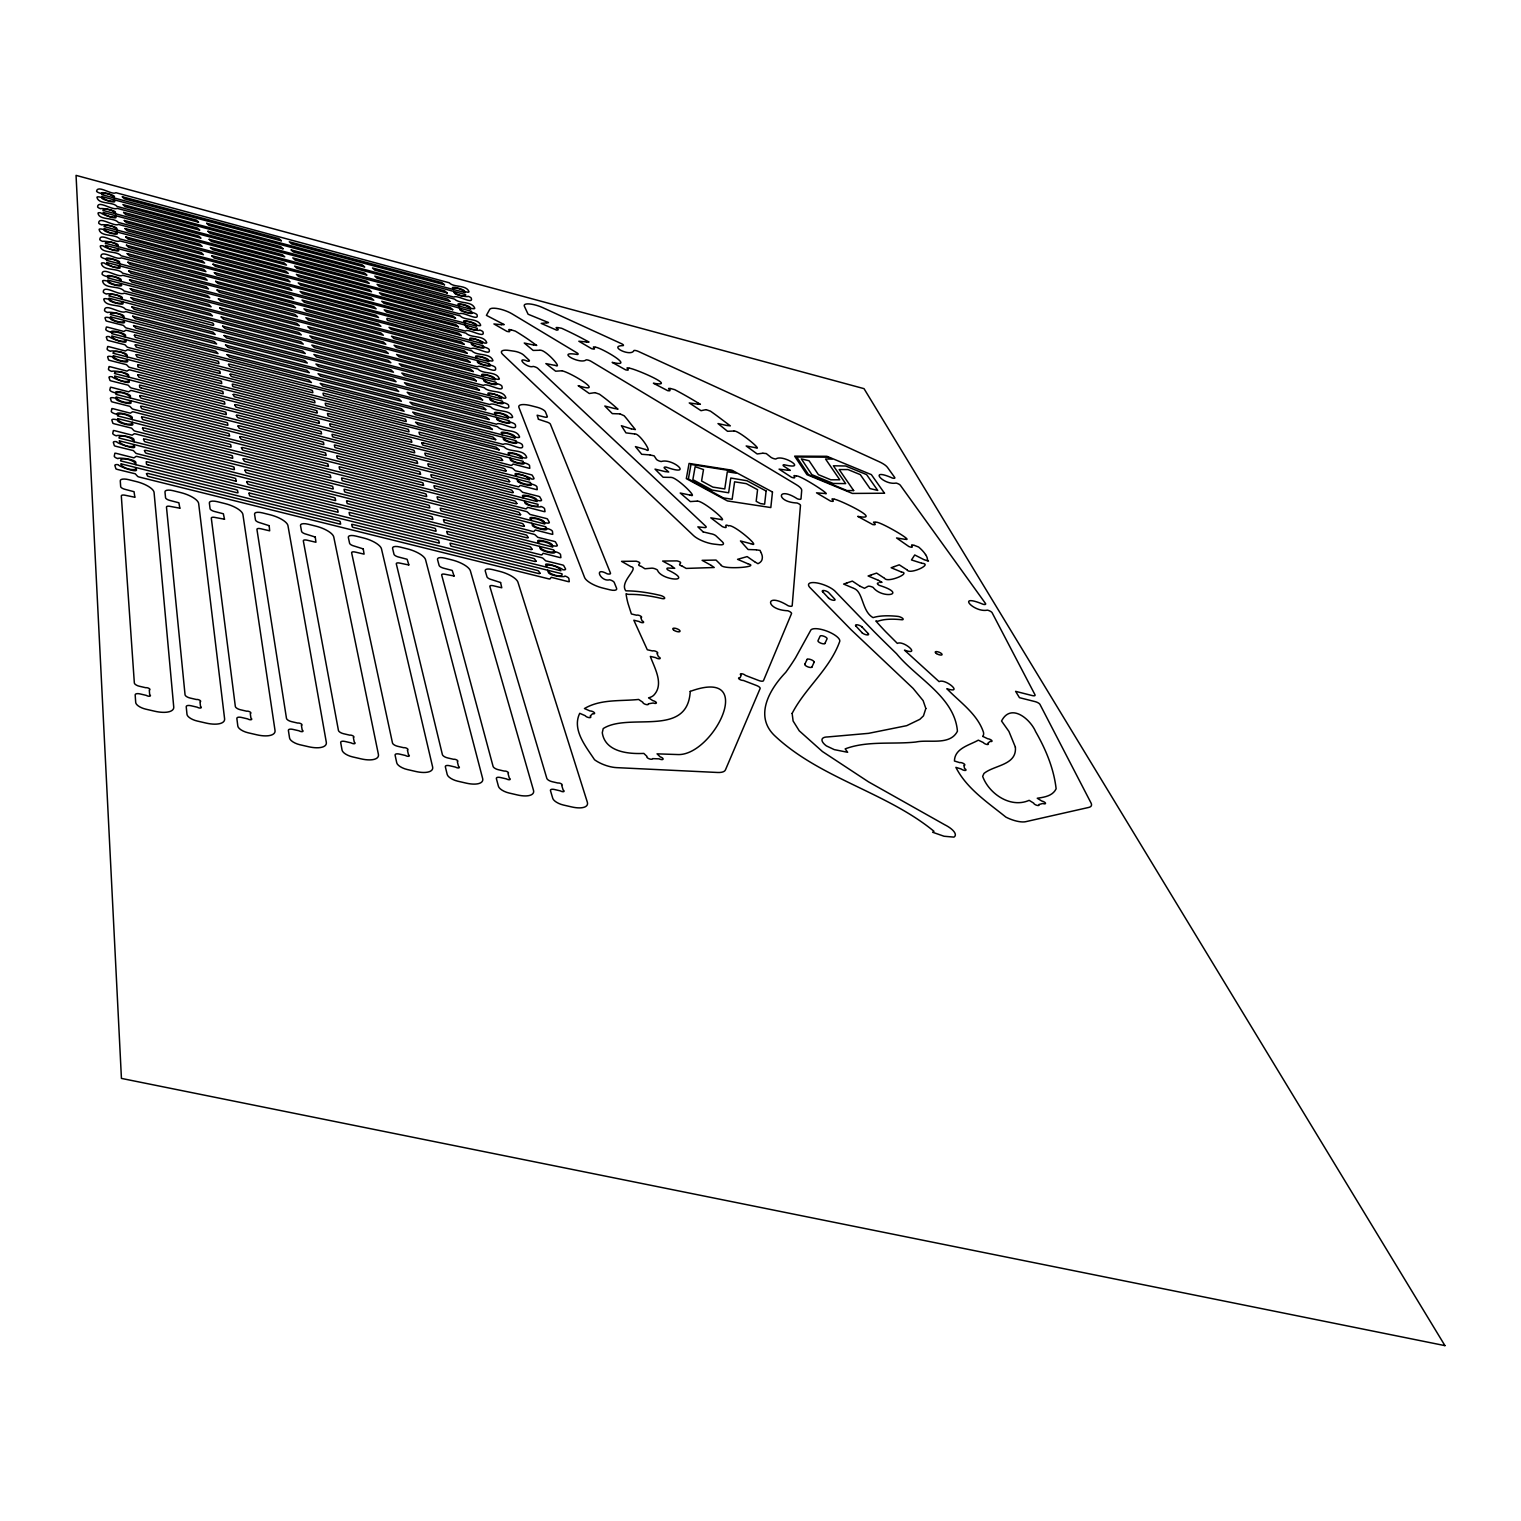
<?xml version="1.0" encoding="UTF-8"?>
<svg xmlns="http://www.w3.org/2000/svg" width="1521" height="1521" viewBox="0 0 1521 1521"><rect width="100%" height="100%" fill="white"/><g stroke="black" fill="none" stroke-linecap="round" stroke-linejoin="round"><path stroke-width="1.5" d="M728.787 525.715C733.997 524.27 762.553 548.929 750.994 543.7M562.162 370.82C572.162 373.272 606.556 394.509 578.151 385.669L589.273 393.502L594.844 392.665M726.943 425.5L717.988 423.56L727.532 431.299L733.787 431.013M689.812 495.028L680.21 493.032L690.325 501.588L697.093 501.112M734.092 431.051C738.065 429.949 765.12 452.288 755.119 447.478M697.417 501.15C702.892 500.561 730.194 523.281 720.441 519.364M533.301 344.944L524.251 343.024L533.149 350.419L539.708 350.267M754.872 447.573L746.165 445.957L757.173 453.961L762.743 453.22M595.129 392.684L599.464 394.205A198.262 60.498 18.5 0 1 616.081 407.533L618.02 409.149L614.674 408.484M540.012 350.286C545.012 349.012 563.873 369.736 555.108 365.325M763.029 453.239L766.261 453.562L770.919 457.289A3.65 1.084 20.2 0 0 775.843 459C782.916 453.79 808.906 470.711 784.171 464.742A3.65 1.084 20.2 0 0 784.037 466.339L790.274 470.388L787.574 470.198M554.823 365.363L545.849 363.576L555.64 371.2L561.838 370.782M721.315 565.47C724.357 569.786 761.089 567.01 748.009 563.854M671.674 565.983L662.643 561.059L677.016 560.888C685.553 563.017 675.324 564.196 681.978 565.983M641.425 566.534L644.923 568.759L651.92 568.151A4.107 1.369 19.8 0 1 657.433 570.033C661.008 580.813 695.953 583.227 667.852 569.957A4.107 1.369 19.9 0 1 668.213 568.036L674.735 568.322L671.883 566.306M664.867 471.529L655.019 469.114L663.118 477.252L670.666 477.385M811.872 667.13L814.134 662.167M824.895 643.516L827.082 638.744A3.726 1.255 20.8 0 0 824.23 636.386A3.726 1.255 20.8 0 0 820.104 636.139L818.013 640.645A3.745 1.255 20.8 0 0 821.055 643.25A3.745 1.255 20.8 0 0 824.99 643.288M804.78 664.354L807.1 659.373M671.027 477.442C676.199 476.681 699.793 499.572 690.116 494.99M614.332 408.484L604.826 406.031L612.317 413.617L619.75 413.883M750.652 543.643L740.442 540.944L748.104 549.518L756.165 549.803M620.093 413.94L624.161 415.765A238.702 73.046 18.3 0 1 629.732 422.61L635.379 429.587L631.538 428.884M756.526 549.861L760.101 550.412L760.614 551.952M711.067 565.299L702.113 560.336L716.03 560.07L721.125 565.109M630.55 566.458L621.557 561.363L636.253 561.192C644.771 563.569 634.276 564.348 641.159 566.344M682.245 566.173L686.18 568.417L714.243 567.504L711.353 565.508M645.284 449.436L635.436 446.604L641.71 454.285L649.828 454.912M650.189 454.988L654.144 455.863L656.445 459.361A3.783 1.16 19.6 0 0 661.198 461.528C672.909 457.764 694.298 477.214 666.293 467.156A3.783 1.16 19.7 0 0 664.468 468.221L668.727 472.023L665.19 471.567M631.158 428.827L621.386 425.709L625.968 432.877L634.504 433.941M634.865 434.036C639.257 432.648 654.182 455.368 645.665 449.456M894.367 566.592L891.154 567.732L901.021 571.839M894.424 566.553L899.253 564.823L906.877 569.748M847.083 582.885L843.623 584.064L853.718 588.323M847.14 582.866L852.349 581.098L859.992 586.174M871.362 574.862L868.111 575.965L878.073 580.166M871.476 574.824L876.609 573.094L884.214 578.094M878.435 582.866L877.807 583.075A3.917 1.236 21 0 0 879.328 585.376C908.702 594.54 882.313 599.407 873.149 587.429A3.936 1.255 20.9 0 0 868.13 586.269L864.46 588.285L860.335 586.365M521.988 457.289C523.11 454.95 505.143 450.273 508.47 453.866M249.007 493.127L249.577 495.732A3.308 1.141 17.4 0 0 251.269 496.321L437.82 542.826A3.251 1.122 18.5 0 0 439.379 543.054L438.656 540.411A3.251 1.122 18.5 0 0 437.002 539.841L250.813 493.355A3.308 1.141 17.4 0 0 249.178 493.127L249.178 493.127M236.116 481.073L235.736 478.583A3.289 1.141 17.3 0 0 234.082 478.012L137.517 453.809A3.327 1.141 16.7 0 1 135.844 453.22L133.392 450.596L116.071 446.337A3.327 1.141 16.6 0 1 114.379 445.748L113.315 442.383A4.373 1.502 16.6 0 1 116.794 441.736C116.261 443.2 137.746 450.786 134.418 446.166M421.887 442.649L422.515 444.893A3.042 0.97 18.4 0 0 424.074 445.444L511.113 467.784A3.023 0.97 18.9 0 1 512.653 468.335L515.315 470.75L530.677 474.628A3.023 0.97 19 0 1 532.198 475.16L533.985 478.297A3.974 1.274 19 0 1 531.323 478.963C531.228 477.48 511.379 470.692 515.562 474.913M476.339 324.981C477.955 323.346 460.806 318.669 464 321.73M548.187 571.877C548.13 575.775 565.869 577.733 564.937 576.022A4.24 1.464 19.3 0 1 568.892 578.55L569.253 581.706A3.232 1.103 19.3 0 1 567.732 581.497L551.267 577.315L549.994 578.969A3.232 1.122 19.2 0 1 548.301 578.76L139.438 477.1A3.384 1.179 16.7 0 1 137.746 476.491L135.255 473.791L117.649 469.495A3.384 1.179 16.6 0 1 115.938 468.886L114.855 465.445A4.43 1.54 16.6 0 1 118.372 464.742C117.63 465.939 139.191 474.058 136.301 469.209M552.18 545.412C553.587 542.522 534.232 537.959 538.092 541.856M540.164 547.997C538.814 550.811 558.093 555.45 554.309 551.553M109.189 299.447C107.154 301.595 125.597 306.253 122.821 303.021M544.252 522.406C545.469 519.669 526.874 515.201 530.354 518.889M532.369 524.84C530.677 527.331 550.032 532.255 546.305 528.357M536.552 500.067C538.263 497.557 519.307 492.937 522.844 496.568M524.802 502.348C524.365 505.733 541.761 508.071 540.83 506.417A4.05 1.331 19.1 0 1 544.594 508.775L545.031 511.645A3.08 1.008 19.1 0 1 543.434 511.436L527.654 507.349L526.266 508.832A3.099 1.027 19 0 1 524.802 508.622L435.424 485.94A3.137 1.046 18.5 0 0 433.922 485.712L434.607 488.089A3.137 1.046 18.5 0 0 436.185 488.659L525.715 511.36A3.118 1.027 19 0 1 527.293 511.912L530.069 514.459L545.849 518.395A3.099 1.027 19.1 0 1 547.427 518.946L549.309 522.273A4.088 1.35 19.1 0 1 546.571 522.996L544.309 522.559M517.444 480.522C515.809 482.879 534.708 487.804 531 483.982M117.022 228.911C117.535 226.344 102.021 223.891 101.793 224.899A3.726 1.065 16.8 0 1 98.675 222.96C98.941 215.716 113.885 227.009 118.543 224.443L202.179 246.402L199.859 244.273L118.372 222.446C113.885 217.161 98.979 220.431 98.028 213.206A3.688 1.065 16.8 0 1 100.975 212.902C100.728 213.929 118.258 220.317 115.843 216.895M135.806 463.106C137.727 459.437 117.326 457.099 117.954 458.658A4.411 1.521 16.6 0 1 114.246 456.167L114.893 453.201A3.346 1.16 16.6 0 1 116.566 453.448L133.981 457.878L136.091 456.376A3.346 1.16 16.7 0 1 137.746 456.623L234.481 480.826A3.289 1.141 17.3 0 0 236.116 481.073M510.315 459.304C508.775 461.7 527.445 466.301 523.68 462.764M514.725 436.812C516.037 434.303 498.318 430.044 501.588 433.39M133.943 440.253C135.692 436.736 116.147 434.398 116.376 435.843A4.335 1.483 16.6 0 1 112.725 433.409L113.372 430.538A3.308 1.122 16.6 0 1 115.007 430.785L132.156 435.177L134.247 433.751A3.289 1.122 16.7 0 1 135.882 433.998L231.154 457.992A3.251 1.103 17.3 0 0 232.751 458.22L232.39 455.825A3.251 1.103 17.3 0 0 230.736 455.235L135.654 431.261A3.27 1.103 16.7 0 1 134 430.671L131.586 428.123L114.531 423.884A3.289 1.103 16.6 0 1 112.877 423.313L111.832 420.062A4.297 1.445 16.6 0 1 115.254 419.435L117.725 419.929M503.375 438.694C501.892 440.957 519.897 445.596 516.551 442.117M923.76 559.538L914.729 554.975L911.478 559.956L921.422 563.112M114.417 196.931C116.033 195.277 99.397 190.752 101.679 193.547M132.156 418.104C134.475 415.442 114.284 410.689 117.326 414.339M496.626 418.655C495.428 421.032 513.185 425.405 509.63 422.039M117.725 420.081C115.482 422.648 135.426 427.591 132.612 423.827M507.862 416.887C509.478 414.663 491.435 410.195 494.876 413.503M921.802 563.264C933.856 563.968 909.539 574.919 907.219 569.995M490.066 399.167C488.526 401.221 506.189 405.898 502.9 402.533M116.204 398.445C113.695 400.764 133.658 405.898 130.863 402.171M130.407 396.601C132.517 394.167 113.162 389.281 115.805 392.893M494.667 378.634C495.751 376.448 479.058 372.246 482.024 375.307M128.715 375.763C129.722 372.398 111.622 370.154 111.927 371.466A4.145 1.35 16.6 0 1 108.428 369.185L109.056 366.58A3.156 1.027 16.6 0 1 110.634 366.846L127.023 371.105L129.038 369.831A3.156 1.027 16.8 0 1 130.597 370.078L221.705 393.483A3.099 1.008 17.3 0 0 223.226 393.711L222.903 391.524A3.099 1.008 17.3 0 0 221.325 390.973L130.388 367.588A3.137 1.008 16.8 0 1 128.81 367.036L126.509 364.66L110.196 360.534A3.137 1.008 16.6 0 1 108.618 359.983L107.63 356.998A4.126 1.331 16.7 0 1 110.9 356.484L113.257 356.96M483.678 380.193C482.651 382.379 498.774 386.619 496.568 383.634M488.336 360.287C489.781 358.31 472.898 353.937 475.864 356.979M127.08 355.515C128.182 352.207 110.196 350.02 110.539 351.275A4.088 1.312 16.7 0 1 107.097 349.031L107.706 346.503A3.118 0.989 16.7 0 1 109.265 346.769L125.406 350.99L127.403 349.773A3.099 0.989 16.8 0 1 128.924 350.02L218.739 373.215A3.061 0.97 17.3 0 0 220.241 373.463L219.918 371.314A3.061 0.97 17.3 0 0 218.378 370.782L128.734 347.606A3.099 0.989 16.8 0 1 127.175 347.054L124.912 344.735L108.847 340.647A3.099 0.989 16.7 0 1 107.288 340.096L106.299 337.187A4.069 1.293 16.7 0 1 109.531 336.711C109.436 338.08 128.372 344.944 125.901 340.97M477.461 361.732C476.092 363.728 493.051 368.234 489.971 365.04M113.276 357.112C110.444 359.013 130.255 364.394 127.498 360.762M125.483 335.875C127.555 333.555 109.018 328.973 111.508 332.243M471.415 343.765C470.274 345.818 486.872 350.21 483.773 347.035M123.942 316.767C125.178 313.839 107.592 311.311 107.858 312.585A3.974 1.236 16.7 0 1 104.512 310.455C104.531 302.299 120.862 314.657 125.749 311.596L215.202 334.468L212.902 332.148L125.559 309.314C121.129 303.611 105.063 307.432 103.77 299.276A3.955 1.217 16.7 0 1 106.907 298.838L109.17 299.333M465.521 326.235C465.065 328.821 480.693 331.369 479.742 330.038A3.593 1.027 18.6 0 1 483.032 331.996C485.56 339.183 468.012 327.966 465.426 331.084L384.167 309.79L386.486 311.995L465.977 333.175C471.13 338.384 483.678 334.867 486.701 342.51A3.612 1.046 18.7 0 1 484.21 342.966C483.45 341.503 467.879 335.78 469.856 339.126M110.52 318.117C108.2 320.151 126.984 325.171 124.342 321.73M470.293 308.002C471.491 305.987 455.159 301.861 458.296 304.789M122.441 298.211C123.258 295.207 106.318 292.888 106.584 294.066A3.917 1.198 16.7 0 1 103.276 291.975C103.333 284.009 119.456 296.215 124.228 293.192L212.465 315.874L210.183 313.611L124.038 290.967C119.379 285.207 104.227 289.408 102.553 281.1A3.898 1.179 16.7 0 1 105.652 280.701L107.896 281.176M459.76 309.181C458.658 311.178 475.065 315.436 471.814 312.413M107.896 281.309C105.957 283.4 124.209 288.096 121.357 284.845M464.589 291.462C465.939 289.636 449.855 285.492 452.726 288.268M120.977 280.168C123.258 278.229 104.873 273.457 107.573 276.632M454.171 292.545C453.942 295.074 468.886 297.527 468.05 296.272A3.498 0.989 18.6 0 1 471.263 298.173C473.944 305.132 456.908 294.428 453.885 297.089L374.812 276.119L377.037 278.248L454.57 299.124C459.57 304.124 471.757 300.797 474.742 308.174A3.517 1.008 18.6 0 1 472.309 308.554L470.35 308.136M119.551 262.601C121.794 260.794 103.542 255.889 106.337 259.102M118.163 245.527C119.627 242.904 102.553 240.356 102.953 241.478A3.764 1.103 16.8 0 1 99.778 239.5C99.987 232.105 115.292 243.645 119.912 240.926L204.651 263.076L202.464 260.966L119.741 238.892C115.577 233.645 100.481 237.162 99.112 229.5A3.745 1.084 16.8 0 1 102.097 229.177L104.246 229.652M104.246 229.766C102.04 231.458 119.57 236.211 117.155 233.207M115.501 212.712C116.851 210.221 100.405 207.712 100.69 208.738A3.669 1.046 16.8 0 1 97.61 206.837C97.895 199.764 112.63 210.849 117.212 208.377L199.764 230.146L197.483 228.074L117.041 206.438C113.01 201.456 98.39 204.708 96.964 197.331A3.65 1.027 16.8 0 1 99.873 197.046L101.964 197.521M101.983 197.635C99.892 199.289 117.098 203.871 114.55 201.019M901.383 572.029C911.84 572.942 887.484 583.304 884.557 578.322M854.08 588.513C863.32 591.973 861.856 611.423 873.054 617.621A80.081 26.18 21.4 0 1 897.979 616.404A3.593 1.16 21.1 0 1 902.656 618.382A3.593 1.16 21.1 0 1 901.649 619.731A72.761 23.785 21.4 0 0 878.263 621.119A3.631 1.179 21 0 1 875.849 620.948A375.763 115.121 22.6 0 0 885.963 631.995L897.352 643.383C903.816 640.094 921.612 656.14 904.482 650.151L939.084 681.617C945.454 678.157 964.219 694.432 946.842 688.69C959.808 702.151 977.3 713.824 983.441 732.19A36.96 12.643 21.7 0 1 982.775 736.392M878.435 580.357L882.009 582.296L879.803 582.41M754.568 561.705L747.153 556.591L737.571 559.329L747.667 563.664M552.237 545.564L554.538 546.001A4.145 1.388 19.2 0 0 557.294 545.24L555.393 541.837A3.156 1.065 19.2 0 0 553.777 541.267L537.769 537.312L534.955 534.689A3.156 1.065 19.1 0 0 533.339 534.137L442.535 511.246A3.175 1.065 18.6 0 1 440.9 510.676L440.215 508.223A3.175 1.065 18.5 0 1 441.736 508.451L532.407 531.304A3.137 1.046 19.1 0 0 533.89 531.513L535.297 529.973L551.286 534.099A3.137 1.046 19.2 0 0 552.769 534.308L552.465 531.342A4.107 1.369 19.2 0 0 548.625 528.928L546.248 528.205M536.609 500.219L538.833 500.656A4.031 1.312 19.1 0 0 541.533 499.972L539.708 496.74A3.061 0.989 19.1 0 0 538.149 496.188L522.578 492.291L519.859 489.8A3.061 0.989 19 0 0 518.3 489.268L430.044 466.738A3.08 1.008 18.4 0 1 428.466 466.187L427.819 463.867A3.08 1.008 18.4 0 1 429.302 464.095L517.406 486.587A3.061 0.989 18.9 0 0 518.851 486.815L520.258 485.389L535.81 489.439A3.042 0.989 19 0 0 537.236 489.648L536.97 486.853A3.993 1.293 19 0 0 533.263 484.553L530.943 483.849M116.185 398.293L113.752 397.818A4.24 1.407 16.6 0 0 110.387 398.388L111.413 401.563A3.232 1.065 16.6 0 0 113.048 402.133L129.855 406.335L132.213 408.826A3.232 1.065 16.7 0 0 133.848 409.396L227.504 433.162A3.194 1.065 17.3 0 1 229.139 433.732L229.633 436.071A3.194 1.065 17.3 0 1 227.903 435.824L134.057 412.039A3.232 1.084 16.7 0 0 132.46 411.792L130.388 413.18L113.505 408.826A3.251 1.084 16.6 0 0 111.889 408.56L111.242 411.354A4.278 1.426 16.6 0 0 114.855 413.731L117.345 414.492M521.836 457.441L524.023 457.878A3.917 1.236 18.9 0 0 526.665 457.251C523.566 448.619 509.174 452.745 504.116 446.927L418.085 424.701L415.518 422.173L503.28 444.417C506.854 441.033 525.334 453.277 522.349 444.873A3.879 1.217 18.9 0 0 518.756 442.668L516.513 441.984M514.782 436.945L516.912 437.383A3.86 1.198 18.9 0 0 519.536 436.793C516.551 428.333 502.729 432.648 497.5 426.698L412.457 404.605L409.91 402.19L496.492 424.207C500.067 420.937 518.205 432.953 515.334 424.758A3.841 1.179 18.9 0 0 511.797 422.591L509.592 421.906M507.9 417.02L510.01 417.457A3.803 1.179 18.8 0 0 512.615 416.906C509.934 408.807 495.979 412.704 490.713 406.925L406.963 385.041L404.472 382.703L489.914 404.548C493.393 401.373 511.417 413.218 508.527 405.194A3.783 1.16 18.8 0 0 505.029 403.084L502.862 402.4M110.501 317.984L108.2 317.509A4.012 1.255 16.7 0 0 105.025 317.965L105.976 320.779A3.061 0.951 16.7 0 0 107.516 321.33L123.372 325.38L125.597 327.642A3.042 0.951 16.8 0 0 127.118 328.175L215.697 351.218L218.035 353.594L127.327 330.532A3.061 0.951 16.8 0 0 125.806 330.285L123.847 331.464L107.934 327.262A3.061 0.97 16.7 0 0 106.394 327.015L105.786 329.468A4.031 1.274 16.7 0 0 109.189 331.654L111.527 332.377M494.705 378.767L496.778 379.204A3.707 1.103 18.7 0 0 499.306 378.71C496.245 370.782 483.108 374.641 478.012 369.071L396.449 347.529L394.053 345.229L477.252 366.808C480.788 363.88 497.994 375.25 495.447 367.626A3.688 1.084 18.7 0 0 492.063 365.591L489.933 364.926M488.374 360.401L490.408 360.838A3.669 1.084 18.7 0 0 492.918 360.382C489.914 352.568 476.605 356.161 471.909 350.876L391.41 329.525L389.015 327.338L471.187 348.689C474.628 345.837 491.625 357.036 489.154 349.583A3.631 1.065 18.7 0 0 485.826 347.568L483.716 346.921M546.914 322.756L548.511 322.585L528.091 314.22L524.384 306.272A13.822 3.86 18.9 0 1 529.403 303.934A13.822 3.86 18.9 0 1 542.921 307.717L621.519 343.708A3.46 0.97 19.3 0 1 623.192 345.609C607.43 345.799 631.158 357.359 633.896 350.514A3.479 0.97 19.4 0 1 638.231 351.37L879.176 461.719A14.221 4.088 20.6 0 1 887.427 467.327L894.747 477.499A3.574 1.027 20.7 0 1 892.542 478.107C867.369 466.947 883.055 485.484 896.116 483.07A3.593 1.046 20.8 0 1 900.337 485.256L985.513 603.514A3.879 1.198 21.5 0 1 983.231 604.331C955.15 592.582 973.991 613.02 987.395 610.13A3.898 1.217 21.5 0 1 992.034 612.564L1035.021 694.831A4.107 1.35 22 0 1 1032.17 695.553L1015.61 691.352L1019.469 697.683L1035.326 701.675A4.126 1.35 22.1 0 1 1039.965 704.394L1091.032 802.993A17.568 6.084 22.6 0 1 1088.694 807.442L1025.743 821.682A17.986 6.426 22.4 0 1 1005.894 817.119C987.756 802.461 966.748 788.715 955.891 767.364L961.291 769.037A2.871 1.008 22 0 0 965.436 770.425A2.871 1.008 22 0 0 964.561 768.504L963.858 765.405A2.852 1.008 22 0 0 963.896 763.751A2.852 1.008 22 0 0 959.808 762.667L954.447 761.013C954.618 748.332 969.352 745.252 978.326 740.157L983.346 742.552A2.795 0.97 22 0 0 987.072 744.472A2.795 0.97 22 0 0 987.89 743.218L990.095 741.373A2.795 0.951 22 0 0 991.768 740.518A2.795 0.951 22 0 0 987.794 738.788L982.851 736.43M476.206 325.114L478.183 325.532A3.574 1.027 18.6 0 0 480.636 325.114C477.936 317.794 464.513 320.798 460.198 315.931L381.695 294.903L379.394 292.754L459.494 313.839C462.897 311.197 479.362 321.996 477.062 314.866A3.536 1.008 18.6 0 0 473.83 312.946L471.776 312.299M464.627 291.576L466.567 292.013A3.479 0.97 18.6 0 0 468.981 291.633C466.129 284.37 453.904 287.887 449.227 282.773L115.919 192.711C112.079 195.563 97.819 184.44 96.564 191.114A3.631 1.027 16.8 0 0 99.587 192.996L101.698 193.661M557.713 327.623C552.579 326.901 561.686 329.981 556.629 330.152L541.191 323.403L546.723 322.851M697.588 402.704L700.382 404.301L697.683 404.092M148.183 464.894L336.559 511.95A3.27 1.122 17.9 0 0 338.156 512.178L337.605 509.592A3.27 1.122 17.9 0 0 335.932 509.003L147.917 462.004A3.346 1.16 16.8 0 0 146.263 461.757L146.491 464.304A3.346 1.16 16.8 0 0 148.183 464.894M141.301 387.969L320.075 433.675A3.118 1.008 17.8 0 0 321.577 433.903L321.083 431.565A3.099 1.008 17.8 0 0 319.505 431.013L141.073 385.364A3.175 1.027 16.8 0 0 139.495 385.117L139.704 387.418A3.175 1.046 16.8 0 0 141.301 387.969M423.351 442.877L510.238 465.198A3.004 0.97 18.9 0 0 511.664 465.426L513.052 464.038L528.395 468.05A3.004 0.951 19 0 0 529.802 468.278L529.555 465.578A3.936 1.255 19 0 0 525.905 463.316L523.623 462.612M630.835 566.668C639.923 568.036 619.028 581.687 625.796 590.851A84.092 29.146 20.1 0 1 660.418 595.433A3.764 1.274 19.9 0 1 664.639 597.829A3.764 1.274 19.9 0 1 661.863 598.533A76.392 26.484 20.1 0 0 629.105 594.388A3.783 1.293 19.7 0 1 626.063 593.741A402.514 134.418 21.9 0 0 628.059 603.59L631.386 613.952L636.577 615.225A2.776 0.97 19.8 0 1 640.512 616.024A2.776 0.97 19.8 0 1 640.797 617.697L642.014 620.758A2.795 0.97 19.8 0 1 643.174 622.64A2.795 0.97 19.8 0 1 639.105 621.519L633.839 620.226L647.3 649.752L652.585 650.969A2.833 1.008 20 0 1 656.559 651.71A2.833 1.008 20 0 1 656.977 653.479L658.479 656.73A2.852 1.008 20 0 1 659.791 658.707A2.852 1.008 20 0 1 655.665 657.642L650.323 656.407C654.562 668.023 664.221 684.108 653.916 695.059A38.843 14.145 19.8 0 1 648.592 697.835L652.851 700.668A2.947 1.084 20.1 0 1 656.407 702.778A2.947 1.084 20.1 0 1 653.231 703.006L648.326 703.786A2.947 1.084 20 0 1 645.874 704.47A2.947 1.084 20 0 1 642.851 702.284L638.611 699.451C620.53 701.352 600.719 698.919 584.463 708.539L589.939 710.934A3.004 1.122 19.7 0 1 594.293 712.608A3.004 1.122 19.7 0 1 592.506 713.767L590.186 716.087A3.004 1.141 19.7 0 1 589.33 717.646A3.004 1.141 19.7 0 1 585.243 715.707L579.729 713.311C571.706 729.7 586.022 746.678 594.54 759.74A18.974 7.301 19.9 0 0 616.575 767.63L717.513 772.478A18.594 6.997 20.6 0 0 725.441 769.892L760.12 688.519A4.373 1.54 20.6 0 0 756.659 685.553L743.218 680.4A2.833 1.008 20.5 0 1 739.054 678.974A2.833 1.008 20.5 0 1 740.119 677.739L741.202 675.286A2.814 0.989 20.5 0 1 741.373 673.727A2.814 0.989 20.5 0 1 745.366 675.381L758.808 680.533A4.335 1.521 20.6 0 0 763.466 680.686L791.566 613.476A4.107 1.369 20.6 0 0 787.821 610.758C764.626 609.826 764.911 591.194 788.239 605.795A4.069 1.35 20.6 0 0 792.194 605.719L800.464 505.39A3.764 1.141 20.4 0 0 797.023 502.995C775.406 502.082 776.889 485.56 797.384 498.831A3.745 1.141 20.4 0 0 800.997 498.869L801.7 490.332A14.849 4.468 20.3 0 0 796.434 484.743L590.947 361.257A3.555 1.027 19.2 0 0 586.193 359.85C580.09 364.983 554.481 350.591 577.258 354.488A3.536 1.008 19.1 0 0 577.01 352.891L512.026 313.839A14.031 3.974 18.7 0 0 498.508 308.763A14.031 3.974 18.7 0 0 489.724 309.371L486.416 315.36L504.212 324.619L501.531 324.562M670.628 388.635C664.734 387.323 674.031 391.6 667.757 390.688L653.403 383.235C679.012 387.608 635.208 368.728 629.276 368.177M554.252 551.382L556.648 552.123A4.183 1.407 19.2 0 1 560.546 554.576L560.888 557.637A3.175 1.084 19.3 0 1 559.386 557.427L543.168 553.283L541.894 554.88A3.194 1.084 19.2 0 1 540.24 554.671L448.239 531.628A3.232 1.103 18.6 0 0 446.699 531.418L447.421 533.947A3.232 1.103 18.6 0 0 449.056 534.517L541.21 557.58A3.194 1.084 19.2 0 1 542.845 558.15L545.697 560.831L561.952 564.823A3.194 1.084 19.3 0 1 563.588 565.394L565.546 568.911A4.221 1.445 19.3 0 1 562.751 569.729C562.238 567.884 542.122 561.04 546.058 565.546M115.824 393.045L113.372 392.285A4.221 1.388 16.6 0 1 109.816 389.946L110.463 387.266A3.213 1.046 16.6 0 1 112.041 387.513L128.677 391.829L130.711 390.498A3.194 1.046 16.7 0 1 132.308 390.745L224.747 414.339A3.156 1.027 17.3 0 0 226.306 414.587L225.964 412.305A3.156 1.027 17.3 0 0 224.386 411.754L132.099 388.178A3.175 1.046 16.7 0 1 130.483 387.608L128.163 385.174L111.603 381.03A3.194 1.046 16.6 0 1 109.987 380.459L108.98 377.379A4.183 1.369 16.6 0 1 112.307 376.828C111.889 378.026 131.776 385.478 129.152 381.163M106.337 259.235L104.131 258.532A3.822 1.141 16.7 0 1 100.918 256.517C101.07 248.931 116.604 260.699 121.3 257.886L207.179 280.206L204.974 278.039L121.129 255.775C116.623 250.281 101.489 253.969 100.234 246.231A3.783 1.122 16.8 0 1 103.257 245.889C103.143 247.105 121.205 253.494 118.524 249.957M496.302 383.406L498.451 384.072A3.726 1.122 18.8 0 1 501.892 386.163C504.725 393.958 486.834 382.227 483.488 385.421L399.167 363.747L401.639 366.029L484.267 387.741C489.572 393.274 502.824 389.433 505.866 397.551A3.764 1.141 18.8 0 1 503.299 398.065C503.033 396.639 484.705 390.403 488.374 394.148M107.573 276.765L105.329 276.061A3.879 1.16 16.7 0 1 102.078 274.008C102.192 266.232 117.973 278.134 122.745 275.301L209.784 297.793L207.54 295.587L122.574 273.134C118.03 267.525 102.725 271.365 101.375 263.418A3.841 1.141 16.7 0 1 104.436 263.057C104.227 264.141 122.383 270.852 119.912 267.164M875.545 522.33C869.556 520.866 879.537 525.639 872.769 524.593L857.73 516.36C884.328 521.304 839.592 499.858 834.383 499.211M824.496 493.355C834.44 497.082 798.867 474.343 796.548 476.073M629.067 368.196C623.23 366.523 632.451 371.409 625.568 369.831L612.145 362.359C637.071 368.31 601.251 347.758 595.757 347.263M511.113 329.886C504.896 328.118 513.87 333.061 506.911 331.369L493.907 323.954L501.626 324.734M595.529 347.263C589.54 345.476 598.818 350.61 591.555 348.651L578.836 341.236L586.403 341.94M834.173 499.249C828.07 497.386 837.653 502.729 830.504 501.055L816.511 492.823L824.211 493.469M586.479 342.073L589.064 342.035L586.098 340.476A147.765 43.12 18.8 0 0 561.724 328.308L557.846 327.566M705.896 409.662L701.029 410.689L689.241 402.932L697.436 404.092M796.282 476.073C790.121 473.906 799.038 479.723 791.566 477.309L779.075 469.133L787.327 470.198M905.546 539.29C914.862 541.609 878.149 520.334 875.754 522.292M728.483 525.696C721.981 523.167 730.498 529.878 722.399 526.646L710.782 517.824L720.155 519.364M913.988 545.393C907.79 543.111 916.612 549.29 908.893 546.552L896.553 537.959L905.166 539.347M533.605 344.982L536.742 345.438L534.574 343.955A149.895 44.147 18.3 0 0 515.334 331.122L511.056 329.829M727.228 425.481L730.327 425.861L720.27 418.313A234.272 70.822 19 0 0 710.421 411.126L706.162 409.662M408.408 429.511L409.035 431.774A3.023 0.97 18.3 0 1 407.571 431.546L234.196 386.904A3.08 0.989 17.3 0 1 232.637 386.353L232.295 384.129A3.08 0.989 17.3 0 1 233.797 384.357L406.868 428.96A3.023 0.97 18.3 0 1 408.408 429.511M316.672 410.727L317.319 412.99A3.061 0.989 17.8 0 1 315.665 412.742L139.476 367.436A3.118 1.008 16.8 0 1 137.898 366.884L137.689 364.66A3.118 1.008 16.8 0 1 139.248 364.907L315.132 410.176A3.061 0.989 17.8 0 1 316.672 410.727M861.837 626.766L868.377 633.801M855.753 625.892L862.217 632.869M822.519 591.574L828.793 598.342M924.122 559.69L928.475 561.135L927.43 559.842A47.208 14.45 20.9 0 0 925.567 554.576M670.514 388.501L674.773 389.68A194.137 58.33 19.2 0 1 697.645 402.704M914.235 545.336L918.646 547.047A54.129 16.579 20.8 0 1 925.529 554.557M453.106 289.37C452.383 286.29 463.525 289.123 464.989 292.583L372.493 267.981L374.736 270.111L465.692 294.637C466.491 297.793 455.178 294.922 453.79 291.424M458.677 305.93C457.916 302.717 469.19 305.778 470.692 309.162L377.075 284.37L379.356 286.556L471.434 311.273C472.251 314.429 460.787 311.615 459.38 308.041M464.38 322.908C463.563 319.638 475.084 322.642 476.567 326.159L381.733 301.253L384.091 303.42L477.309 328.327C478.316 331.787 466.624 328.688 465.122 325.057M470.255 340.324C469.362 336.94 481.073 340.096 482.575 343.613L388.482 318.573C385.516 317.224 386.904 321.026 389.11 320.779L483.355 345.837C484.324 349.165 472.366 346.218 470.997 342.548M476.282 358.215C475.312 354.754 487.29 357.853 488.754 361.523L391.524 336.179L393.92 338.499L489.553 363.804C490.599 367.341 478.431 364.127 477.043 360.496M482.461 376.581C481.435 373.006 493.622 376.257 495.105 379.908L396.582 354.488L399.034 356.751L495.903 382.246C497.082 385.897 484.591 382.646 483.241 378.919M488.811 395.46C487.709 391.81 500.2 394.909 501.626 398.806L401.81 373.063L404.301 375.497L502.443 401.221C503.736 405.061 490.96 401.677 489.61 397.856M495.333 414.834C494.173 411.088 506.873 414.32 508.318 418.218L407.172 392.285L409.7 394.776L509.174 420.69C510.581 424.701 497.462 421.26 496.169 417.305M502.044 434.778C500.808 430.88 513.756 434.284 515.201 438.181L412.666 412.115L415.252 414.606L516.075 440.729C517.406 444.588 504.25 441.28 502.9 437.307M508.946 455.273C507.615 451.281 520.847 454.741 522.292 458.715L420.423 432.458A3.023 0.97 18.4 0 0 418.978 432.23L419.625 434.512A3.023 0.97 18.4 0 0 421.165 435.044L523.186 461.319C524.688 465.388 511.113 461.985 509.82 457.878M516.056 476.358C514.63 472.251 528.148 475.769 529.574 479.837L426.298 453.372A3.061 0.989 18.4 0 0 424.834 453.144L425.481 455.482A3.061 0.989 18.4 0 0 427.04 456.034L530.506 482.518C532.122 486.758 518.205 483.298 516.95 479.058M523.357 498.07C521.855 493.831 535.658 497.405 537.065 501.569L432.325 474.894A3.099 1.027 18.5 0 0 430.842 474.666L431.527 477.081A3.099 1.027 18.5 0 0 433.105 477.632L538.016 504.345C539.594 508.527 525.601 505.124 524.289 500.846M530.886 520.429C529.289 516.075 543.415 519.593 544.784 523.946L438.561 497.082A3.156 1.046 18.5 0 0 437.04 496.854L437.744 499.325A3.156 1.046 18.5 0 0 439.341 499.896L545.773 526.798C547.465 531.152 533.111 527.806 531.837 523.281M538.624 543.453C536.932 538.985 551.382 542.541 552.731 547.009L444.969 519.916A3.194 1.084 18.6 0 0 443.429 519.688L444.151 522.254A3.194 1.084 18.6 0 0 445.767 522.825L553.758 549.937C556.325 554.557 540.411 550.773 539.613 546.4M546.628 567.181C544.822 562.542 559.576 566.287 560.926 570.755L451.566 543.472A3.251 1.122 18.6 0 0 450.007 543.244L450.748 545.887A3.251 1.122 18.6 0 0 452.402 546.457L561.971 573.797C563.873 578.436 548.91 574.805 547.636 570.223M754.891 561.876L757.952 563.702L759.435 562.865A49.356 15.856 20.1 0 0 762.211 558.644A56.562 18.176 20 0 0 760.633 551.971M114.303 197.996C113.257 194.669 102.687 191.627 101.755 194.612L196.494 220.165L198.605 222.218L101.907 196.57C102.953 199.916 113.961 203.015 114.474 199.954M115.596 213.796C114.588 210.278 103.428 207.388 102.877 210.373L198.833 236.154L200.981 238.189L103.029 212.389C104.055 215.811 115.273 218.948 115.748 215.811M116.908 230.013C115.938 226.382 104.531 223.492 104.017 226.572L201.228 252.562L203.415 254.71L104.169 228.644C105.196 232.162 116.585 235.204 117.079 232.086M118.258 246.668C117.307 242.999 105.671 240.052 105.196 243.208L203.7 269.407L205.905 271.613L105.348 245.318C106.356 248.893 118.03 252.125 118.429 248.798M119.646 263.798C118.752 259.939 106.888 257.125 106.413 260.281L206.248 286.728L208.472 288.971L106.565 262.468C107.554 266.137 119.398 269.274 119.817 265.966M121.072 281.385C120.216 277.449 108.048 274.541 107.649 277.849L208.852 304.504L211.115 306.805L107.82 280.092C108.771 283.838 120.881 287.032 121.243 283.628M122.536 299.466C121.699 295.473 109.265 292.336 108.942 295.892L211.343 322.737C213.777 322.547 215.031 326.54 211.875 325.114L109.094 298.192C110.025 302.033 122.383 305.265 122.726 301.766M124.038 318.06C123.182 314.029 110.596 310.93 110.253 314.467L214.271 341.579L216.628 343.993L110.425 316.824C111.318 320.722 123.981 324.163 124.228 320.437M125.597 337.187C124.722 333.156 111.889 329.924 111.603 333.574L216.933 360.876A3.042 0.951 17.3 0 1 218.473 361.409L218.948 363.576A3.042 0.97 17.3 0 1 217.294 363.329L111.774 336.008C112.649 339.982 125.597 343.48 125.787 339.62M127.194 356.884C126.471 352.587 113.124 349.298 112.991 353.233L219.842 380.763A3.08 0.989 17.3 0 1 221.401 381.315L221.724 383.539A3.08 0.989 17.3 0 1 220.203 383.292L113.181 355.743C114.018 359.812 127.232 363.367 127.384 359.393M128.829 377.17C128.011 372.949 114.607 369.489 114.436 373.482L222.846 401.24A3.137 1.027 17.3 0 1 224.424 401.81L224.918 404.092A3.137 1.027 17.3 0 1 223.226 403.864L114.607 376.048C115.425 380.25 128.886 383.71 129.038 379.756M130.521 398.065C129.798 393.635 115.995 390.251 115.9 394.338L225.926 422.344A3.175 1.046 17.3 0 1 227.542 422.914L227.884 425.272A3.175 1.046 17.3 0 1 226.325 425.024L116.09 397C116.87 401.278 130.635 404.795 130.749 400.726M132.27 419.587C131.586 415.081 117.478 411.621 117.44 415.841L229.101 444.094A3.232 1.084 17.3 0 1 230.736 444.664L231.097 447.098A3.232 1.084 17.3 0 1 229.519 446.851L117.63 418.579C118.372 422.971 132.46 426.545 132.498 422.325M134.076 441.793C133.772 437.497 118.429 433.561 118.999 438.01L232.39 466.491A3.27 1.122 17.3 0 1 234.044 467.08L234.424 469.59A3.27 1.122 17.3 0 1 232.808 469.362L119.208 440.824C119.912 445.33 134.323 448.961 134.304 444.626M135.92 464.685C135.749 460.179 119.893 456.3 120.615 460.882L235.774 489.61A3.327 1.16 17.3 0 1 237.466 490.199L238.017 492.785A3.327 1.16 17.3 0 1 236.211 492.557L120.824 463.791C121.072 468.221 136.833 472.099 136.168 467.612M421.982 442.972A3.042 0.97 18.4 0 1 423.446 443.219M806.986 659.639A3.803 1.293 20.8 0 1 811.054 659.677A3.803 1.293 20.8 0 1 814.058 662.357M811.967 666.939A3.822 1.312 20.8 0 1 807.822 666.844A3.822 1.312 20.8 0 1 804.875 664.164M856 626.158A3.669 1.198 21 0 1 857.464 624.846A3.669 1.198 21 0 1 862.179 627.146M868.13 633.516A3.669 1.217 21 0 1 866.723 634.865A3.669 1.217 21 0 1 861.97 632.584M828.489 598.019A3.612 1.179 20.8 0 0 833.09 600.244A3.612 1.179 20.8 0 0 834.668 599.046L828.736 592.658A3.593 1.16 20.7 0 0 824.078 590.547A3.593 1.16 20.7 0 0 822.747 591.821M283.058 248.722L280.682 246.668L122.878 204.555L125.102 206.666L282.982 248.874M363.253 548.91L364.089 554.138L355.477 552.123A4.411 1.559 18.1 0 0 351.636 552.826L392.494 743.028A4.943 1.977 18.5 0 0 397.665 746.298L403.749 747.724A2.472 0.989 18.6 0 1 407.077 748.484A2.472 0.989 18.6 0 1 407.419 750.043L408.446 754.701A2.472 0.989 18.6 0 1 408.788 756.26A2.472 0.989 18.6 0 1 405.461 755.481L399.358 754.074A4.962 1.996 18.5 0 0 395.099 755.177L396.753 762.858A9.982 4.031 18.6 0 0 407.229 769.512L415.727 771.47A19.887 8.004 18.6 0 0 432.61 766.926L381.467 548.834A17.491 6.141 18.1 0 0 363.31 537.921L355.914 536.076A8.727 3.061 18.1 0 0 348.328 537.407L349.602 543.301A4.392 1.54 18 0 0 354.146 546.039L363.253 548.91M224.5 519.212L215.374 517.52A4.468 1.597 17.2 0 0 211.305 518.167L235.337 706.466A5.019 2.015 17.3 0 0 240.432 709.756L246.668 711.201A2.51 1.008 17.4 0 1 250.071 711.98A2.51 1.008 17.4 0 1 250.281 713.52L250.908 718.14A2.51 1.008 17.4 0 1 251.117 719.699A2.51 1.008 17.4 0 1 247.695 718.901L241.44 717.437A5.057 2.034 17.4 0 0 236.858 718.501L237.827 726.106A10.134 4.107 17.4 0 0 248.17 732.799L256.878 734.814A20.21 8.175 17.5 0 0 275.016 730.441L242.904 514.497A17.739 6.255 17.2 0 0 224.975 503.584L217.408 501.702A8.86 3.118 17.2 0 0 209.347 502.938L210.088 508.755A4.449 1.578 17.2 0 0 214.594 511.512L223.397 513.794L224.5 519.269M281.347 240.698L279.008 238.645L122.193 196.722L124.399 198.814L281.271 240.831M792.137 713.406L793.106 720.992L799.247 730.821L822.424 751.526L868.472 781.832L944.598 824.686A17.358 6.407 22.1 0 1 953.914 837.12L944.047 836.246L932.639 832.253L933.989 831.303C886.116 792.004 819.648 778.372 774.284 735.327C753.979 715.421 770.006 688.747 785.749 672.339A2461.396 703.976 10.4 0 0 795.578 657.737L810.522 630.645A15.59 5.209 20.8 0 1 826.435 630.949A15.59 5.209 20.8 0 1 839.763 641.349C829.82 669.202 805.179 688.005 792.137 713.406M703.082 531.875L710.934 533.757A3.955 1.255 20 0 1 716.03 535.886L722.513 541.989A7.928 2.548 20.1 0 1 719.813 544.784L714.014 544.119A15.837 5.076 20 0 1 693.5 535.544L502.862 354.545A14.488 4.24 18.8 0 1 508.965 350.438L514.421 351.237A7.225 2.11 18.8 0 1 523.661 355.058L529.08 360.154A3.612 1.065 18.9 0 1 527.578 361.18C514.402 355.971 527.521 368.843 533.149 366.428A3.631 1.065 18.9 0 1 537.807 368.367L705.706 526.19A3.936 1.255 20 0 1 704.337 527.559L697.854 526.855L703.101 531.837M246.63 481.758L247.771 484.02A3.289 1.141 17.4 0 0 249.444 484.61L434.588 530.943A3.232 1.103 18.5 0 0 436.128 531.152L435.424 528.586A3.232 1.103 18.5 0 0 433.789 528.015L248.988 481.739A3.289 1.141 17.4 0 0 247.372 481.492L246.725 481.625M244.843 470.236L245.984 472.499A3.27 1.122 17.4 0 0 247.638 473.069L431.394 519.212A3.213 1.084 18.5 0 0 432.934 519.441L432.23 516.893A3.213 1.084 18.5 0 0 430.614 516.322L247.201 470.217A3.27 1.122 17.4 0 0 245.584 469.989L244.843 470.236M243.094 458.943L244.235 461.148A3.251 1.103 17.4 0 0 245.87 461.719L428.257 507.691A3.175 1.065 18.5 0 0 429.797 507.9L429.283 505.504A3.175 1.065 18.5 0 0 427.496 504.858L245.432 458.943A3.251 1.103 17.4 0 0 243.854 458.715L243.189 458.829M179.839 508.185L170.637 506.474A4.506 1.597 16.9 0 0 166.473 507.101L185.049 694.774A5.038 2.015 17 0 0 190.125 698.044L196.399 699.508A2.529 1.008 17 0 1 199.84 700.306A2.529 1.008 17 0 1 199.992 701.846L200.506 706.447A2.529 1.027 17 0 1 200.658 707.987A2.529 1.027 17 0 1 197.217 707.189L190.905 705.725A5.076 2.053 17 0 0 186.227 706.771L186.988 714.357A10.191 4.145 17 0 0 197.274 721.049L206.038 723.064A20.324 8.232 17.1 0 0 224.595 718.768L198.662 503.546A17.834 6.274 17 0 0 180.809 492.614L173.185 490.713A8.898 3.137 16.9 0 0 164.971 491.929L165.542 497.728A4.468 1.578 16.9 0 0 170.029 500.485L178.889 502.786L179.839 508.185M241.383 447.763L242.504 449.969A3.213 1.084 17.4 0 0 244.121 450.539L425.177 496.321A3.156 1.065 18.4 0 0 426.698 496.549L426.184 494.154A3.156 1.046 18.4 0 0 424.416 493.488L243.702 447.782A3.213 1.084 17.4 0 0 242.124 447.535L241.478 447.649M454.076 575.984L445.368 574.33A4.373 1.54 18.6 0 0 441.679 575.052L493.089 766.432A4.886 1.939 19.2 0 0 498.318 769.702L504.307 771.109A2.453 0.97 19.3 0 1 507.577 771.869A2.453 0.97 19.3 0 1 507.995 773.409L509.307 778.106A2.453 0.97 19.3 0 1 509.725 779.665A2.453 0.97 19.3 0 1 506.455 778.904L500.428 777.516A4.924 1.958 19.3 0 0 496.378 778.657L498.451 786.357A9.887 3.955 19.4 0 0 509.022 793.011L517.387 794.951A19.716 7.871 19.4 0 0 533.491 790.293L470.388 570.869A17.339 6.065 18.7 0 0 452.098 559.956L444.797 558.15A8.651 3.023 18.6 0 0 437.516 559.519L439.113 565.451A4.335 1.521 18.6 0 0 443.695 568.208L452.212 570.432L454.076 576.041M239.691 436.831L240.793 438.98A3.194 1.065 17.4 0 0 242.409 439.531L422.135 485.123A3.137 1.046 18.4 0 0 423.637 485.351L422.971 482.937A3.137 1.046 18.4 0 0 421.393 482.385L241.991 436.831A3.194 1.065 17.4 0 0 240.413 436.603L239.786 436.717M315.265 537.046L315.931 542.256L307.242 540.221A4.43 1.578 17.8 0 0 303.325 540.887L338.442 730.46A4.962 1.977 18.1 0 0 343.594 733.73L349.716 735.156A2.491 0.989 18.2 0 1 353.062 735.936A2.491 0.989 18.2 0 1 353.366 737.476L354.26 742.134A2.491 1.008 18.2 0 1 354.564 743.674A2.491 1.008 18.2 0 1 351.199 742.894L345.039 741.468A5 2.015 18.1 0 0 340.685 742.571L342.092 750.214A10.039 4.05 18.2 0 0 352.53 756.888L361.085 758.865A20.001 8.061 18.2 0 0 378.406 754.378L333.764 537.008A17.568 6.179 17.8 0 0 315.684 526.095L308.231 524.251A8.765 3.08 17.8 0 0 300.493 525.544L301.576 531.399A4.411 1.559 17.7 0 0 306.101 534.156L315.265 537.046M236.363 415.366L237.447 417.457A3.156 1.027 17.4 0 0 239.044 418.009L416.184 463.221A3.099 1.008 18.4 0 0 417.667 463.449L417.02 461.11A3.08 1.008 18.4 0 0 415.461 460.559L238.645 415.385A3.156 1.027 17.4 0 0 237.105 415.157L236.401 415.309M238.017 425.994L239.101 428.123A3.175 1.046 17.4 0 0 240.717 428.694L419.131 474.096A3.118 1.027 18.4 0 0 420.633 474.324L419.967 471.909A3.118 1.027 18.4 0 0 418.389 471.358L240.299 426.013A3.175 1.046 17.4 0 0 238.74 425.766L238.017 425.994M234.747 404.852L235.831 406.925A3.118 1.008 17.3 0 0 237.409 407.495L413.275 452.517A3.061 0.989 18.3 0 0 414.739 452.745L414.111 450.406A3.061 0.989 18.3 0 0 412.552 449.855L236.991 404.871A3.118 1.008 17.3 0 0 235.47 404.643L234.747 404.852M538.415 419.264L546.267 421.849A3.783 1.16 19 0 1 550.374 424.131L610.472 573.113A4.183 1.407 19.6 0 1 607.24 573.835C592.981 565.964 600.89 582.296 609.617 579.786A4.202 1.426 19.6 0 1 614.237 582.448L616.613 588.342A8.442 2.89 19.6 0 1 610.092 589.844L603.038 588.114A16.845 5.742 19.5 0 1 584.558 577.429L518.927 407.457A15.077 4.582 19 0 1 530.981 405.689L537.274 407.305A7.51 2.281 19 0 1 545.412 411.83L547.313 416.526A3.764 1.141 19 0 1 544.328 416.982L537.122 415.195L538.453 419.188M1015.382 747.153C1016.96 765.348 994.373 764.93 983.973 773.448L982.661 776.356C988.802 793.525 1010.419 808.678 1029.147 800.331L1033.71 803.145A2.89 1.027 22.5 0 0 1036.999 805.35A2.89 1.027 22.5 0 0 1038.881 804.514L1042.836 803.487A2.89 1.008 22.5 0 0 1045.478 803.126A2.89 1.008 22.5 0 0 1041.771 801.035L1037.265 798.24C1044.471 797.213 1052.741 795.92 1056.125 788.791C1053.825 768.504 1045.707 749.188 1035.611 731.601C1030.23 718.996 1010.914 702.683 1001.54 721.03L1008.936 731.449L1015.382 747.153M233.15 394.547L234.215 396.563A3.099 1.008 17.3 0 0 235.793 397.114L410.404 441.965A3.042 0.989 18.3 0 0 411.868 442.193L411.24 439.911A3.042 0.989 18.3 0 0 409.7 439.36L235.394 394.566A3.099 1.008 17.3 0 0 233.873 394.338L233.245 394.433M230.032 374.318L231.078 376.276A3.061 0.97 17.3 0 0 232.618 376.828L404.795 421.298A3.004 0.951 18.3 0 0 406.24 421.526L405.632 419.321A3.004 0.951 18.3 0 0 404.111 418.788L232.238 374.356A3.061 0.97 17.3 0 0 230.736 374.109L230.127 374.204M228.492 364.375L229.538 366.352A3.042 0.951 17.3 0 0 231.078 366.903L404.111 411.221L401.354 408.674L230.679 364.432A3.042 0.951 17.3 0 0 229.196 364.184L228.492 364.375M226.99 354.659L229.538 357.112L401.392 401.259L398.844 398.825L227.028 354.602M225.507 345.001L228.036 347.472L398.711 391.429L395.992 388.958L225.507 345.001M224.043 335.552L226.553 337.947L396.068 381.733L393.388 379.318L224.081 335.495M222.598 326.178L225.089 328.574L393.445 372.189L390.783 369.755L222.617 326.121M221.172 316.976L223.644 319.334L390.878 362.759L388.235 360.401L221.21 316.919M218.378 298.915L220.811 301.196L385.84 344.297L383.406 342.035L218.416 298.857M219.765 307.85L222.218 310.208L388.33 353.461L385.726 351.104L219.785 307.793M217.009 290.036L219.442 292.336L383.368 335.247L380.782 332.928L217.104 289.941M215.659 281.328L218.073 283.571L380.915 326.312L378.368 324.049L215.659 281.328M214.328 272.696L216.723 274.94L378.52 317.509L375.972 315.246L214.423 272.601M213.016 264.217L215.393 266.403L376.143 308.82L373.634 306.596L213.054 264.16M211.723 255.794L214.081 258L373.805 300.226L371.295 298.021L211.799 255.718M134.837 497.063L134.038 491.701L125.121 489.363A4.487 1.578 16.6 0 1 120.672 486.625L120.273 480.845A8.955 3.137 16.6 0 1 128.639 479.666L136.32 481.568A17.929 6.312 16.7 0 1 154.077 492.5L173.736 706.999A20.438 8.27 16.7 0 1 154.781 711.239L145.94 709.204A10.248 4.164 16.6 0 1 135.711 702.512L135.179 694.945A5.114 2.072 16.6 0 1 139.951 693.899L146.301 695.382A2.548 1.027 16.6 0 0 149.78 696.181A2.548 1.027 16.6 0 0 149.666 694.66L149.305 690.059A2.529 1.027 16.6 0 0 149.191 688.538A2.529 1.027 16.6 0 0 145.731 687.72L139.4 686.256A5.076 2.034 16.6 0 1 134.342 682.967L121.319 495.96A4.525 1.597 16.6 0 1 125.559 495.333L134.799 497.234M210.449 247.543L212.788 249.691L371.485 291.766L369.166 289.636L210.449 247.543M408.845 564.823L407.134 559.272L398.559 557.028A4.354 1.54 18.3 0 1 393.996 554.29L392.57 548.378A8.689 3.042 18.3 0 1 399.985 547.028L407.343 548.853A17.396 6.103 18.4 0 1 425.576 559.766L482.651 778.524A19.811 7.947 19 0 1 466.167 783.125L457.745 781.186A9.944 3.993 19 0 1 447.212 774.512L445.349 766.831A4.943 1.977 18.9 0 1 449.513 765.709L455.559 767.116A2.472 0.989 19 0 0 458.867 767.877A2.472 0.989 19 0 0 458.486 766.318L457.327 761.641A2.453 0.989 18.9 0 0 456.927 760.082A2.453 0.989 18.9 0 0 453.638 759.321L447.611 757.914A4.905 1.958 18.9 0 1 442.402 754.644L396.297 563.854A4.392 1.559 18.3 0 1 400.042 563.15L408.807 564.975M209.176 239.348L211.495 241.497L369.204 283.4L366.732 281.233L209.214 239.31M207.94 231.306L210.24 233.416L366.941 275.149L364.679 273.077L208.016 231.23M269.179 525.639L269.673 530.829L260.947 528.776A4.449 1.578 17.5 0 0 256.935 529.441L286.48 718.368A4.981 1.996 17.7 0 0 291.614 721.657L297.793 723.083A2.491 1.008 17.8 0 1 301.177 723.863A2.491 1.008 17.8 0 1 301.424 725.403L302.185 730.042A2.51 1.008 17.8 0 1 302.451 731.601A2.51 1.008 17.8 0 1 299.048 730.802L292.85 729.377A5.019 2.034 17.7 0 0 288.382 730.441L289.579 738.065A10.077 4.088 17.8 0 0 299.96 744.758L308.592 746.735A20.096 8.118 17.8 0 0 326.312 742.324L287.963 525.677A17.663 6.217 17.5 0 0 269.978 514.744L262.449 512.881A8.822 3.099 17.5 0 0 254.558 514.155L255.471 519.992A4.43 1.559 17.5 0 0 259.977 522.749L269.179 525.696M206.704 223.34L208.985 225.431L364.717 267.012L362.283 264.882L206.742 223.283M500.58 582.524L501.778 587.79L493.45 585.794A4.354 1.521 18.9 0 0 489.857 586.517L546.838 778.41A4.867 1.92 19.6 0 0 552.085 781.68L558.017 783.049A2.434 0.97 19.7 0 1 561.249 783.809A2.434 0.97 19.7 0 1 561.724 785.368L563.15 790.064A2.453 0.97 19.7 0 1 563.626 791.642A2.453 0.97 19.7 0 1 560.374 790.882L554.424 789.494A4.905 1.939 19.7 0 0 550.469 790.654L552.769 798.373A9.848 3.936 19.7 0 0 563.378 805.027L571.668 806.929A19.621 7.814 19.8 0 0 587.334 802.213L517.958 582.239A17.244 6.008 19 0 0 499.591 571.345L492.348 569.538A8.613 3.004 18.9 0 0 485.237 570.945L487.005 576.896A4.316 1.521 18.9 0 0 491.606 579.634L500.58 582.524M146.491 473.696L147.518 476.035A3.365 1.179 16.8 0 0 149.229 476.624L339.069 523.889A3.308 1.141 17.9 0 0 340.666 524.099L340.115 521.475A3.308 1.141 17.9 0 0 338.442 520.885L148.963 473.677A3.365 1.179 16.8 0 0 147.29 473.43L146.491 473.696M144.457 450.558L145.484 452.84A3.327 1.141 16.8 0 0 147.157 453.429L334.107 500.276A3.251 1.103 17.9 0 0 335.685 500.523L335.133 497.956A3.251 1.103 17.9 0 0 333.498 497.386L146.891 450.558A3.308 1.141 16.8 0 0 145.256 450.33L144.495 450.501M143.468 439.246L144.476 441.47A3.289 1.122 16.8 0 0 146.13 442.06L331.673 488.716A3.232 1.103 17.9 0 0 333.232 488.963L332.7 486.435A3.232 1.103 17.9 0 0 331.065 485.864L145.883 439.246A3.289 1.122 16.8 0 0 144.248 438.999L143.563 439.113M142.499 428.142L143.487 430.348A3.27 1.103 16.8 0 0 145.141 430.937L329.277 477.404A3.194 1.084 17.9 0 0 330.837 477.632L330.304 475.16A3.194 1.084 17.9 0 0 328.688 474.59L144.894 428.161A3.27 1.103 16.8 0 0 143.278 427.914L142.499 428.142M141.529 417.172L142.518 419.34A3.251 1.084 16.8 0 0 144.153 419.91L326.92 466.187A3.175 1.065 17.9 0 0 328.46 466.434L327.947 463.981A3.175 1.065 17.9 0 0 326.331 463.411L143.925 417.191A3.251 1.084 16.8 0 0 142.309 416.944L141.567 417.096M772.478 492.005L770.824 507.558L727.456 500.941L686.313 478.621L689.07 463.43L731.886 470.198L772.478 492.005M140.578 406.411L141.567 408.56A3.213 1.065 16.8 0 0 143.202 409.13L324.6 455.216A3.156 1.046 17.8 0 0 326.14 455.444L325.627 453.03A3.156 1.046 17.8 0 0 324.03 452.478L142.955 406.449A3.213 1.065 16.8 0 0 141.358 406.202L140.692 406.297M690.23 691.39C687.701 738.274 628.934 712.094 603.21 728.578L602.278 732.742C605.073 751.963 628.344 754.15 643.82 753.408L647.014 756.469A3.061 1.16 20.2 0 0 649.144 758.789A3.061 1.16 20.2 0 0 652.585 758.637L659.068 758.846A3.042 1.16 20.3 0 0 663.061 759.226A3.042 1.16 20.3 0 0 660.209 756.869L657.053 753.846L678.214 754.568C713.843 755.348 757.895 666.597 690.23 691.39M139.647 395.764L140.616 397.875A3.194 1.046 16.8 0 0 142.233 398.445L322.319 444.322A3.137 1.027 17.8 0 0 323.84 444.569L323.517 442.288A3.137 1.027 17.8 0 0 321.749 441.641L142.004 395.802A3.194 1.046 16.8 0 0 140.426 395.555L139.685 395.688M766.109 491.017L764.626 504.212L760.31 503.546L756.184 501.322L757.572 489.686L746.355 483.659L734.605 481.815L732.152 499.249L723.331 497.899L688.386 478.944L690.99 464.475L731.791 470.902L735.936 473.126L727.304 471.776L724.776 488.944L712.836 487.1L701.58 480.997L703.501 469.571L695.135 466.7L692.854 479.647L712.132 490.085L728.635 492.785L730.764 478.031L746.963 480.731L766.109 491.017M137.822 374.984L138.791 377.037A3.156 1.027 16.8 0 0 140.369 377.607L317.851 423.104A3.08 1.008 17.8 0 0 319.353 423.332L319.03 421.127A3.08 1.008 17.8 0 0 317.3 420.499L140.141 375.041A3.156 1.027 16.8 0 0 138.582 374.793L137.86 374.926M136.053 354.83L137.004 356.827A3.099 0.989 16.8 0 0 138.563 357.378L313.497 402.495A3.042 0.97 17.8 0 0 314.98 402.723L314.505 400.498A3.042 0.97 17.8 0 0 312.965 399.947L138.354 354.887A3.099 0.989 16.8 0 0 136.814 354.621L136.168 354.716M925.833 708.482L923.475 715.859L919.863 719.319L906.706 725.669L868.529 733.35L827.709 736.944A16.75 6.027 21.3 0 0 826.359 745.879L834.288 749.625L847.653 752.287L845.163 748.883C867.255 740.556 892.542 744.51 915.87 742.02C929.027 739.149 949.941 745.879 957.431 731.24C954.675 696.865 916.479 678.195 896.591 653.745A1786.281 425.557 25.9 0 1 874.043 631.538L835.751 591.935A15.058 4.867 20.7 0 0 817.214 582.98A15.058 4.867 20.7 0 0 809.571 587.163L851.095 629.751L913.151 688.443L923.133 700.63L925.833 708.482M135.198 344.982L136.13 346.959A3.08 0.97 16.8 0 0 137.689 347.51L311.387 392.437A3.023 0.951 17.8 0 0 312.851 392.665L312.394 390.479A3.023 0.951 17.8 0 0 310.854 389.927L137.46 345.039A3.08 0.97 16.8 0 0 135.939 344.792L135.198 344.982M134.342 335.228L135.274 337.187A3.061 0.97 16.8 0 0 136.814 337.719L311.425 382.512L308.763 380.003L136.605 335.304A3.061 0.97 16.8 0 0 135.084 335.057L134.342 335.228M133.506 325.684L135.958 328.137L309.352 372.74L306.9 370.306L133.601 325.57M132.669 316.197L135.103 318.63L307.299 363.044L304.675 360.591L132.669 316.197M131.852 306.919L134.266 309.314L305.284 353.556L302.698 351.123L131.966 306.824M130.255 288.667L132.631 291.024L301.31 334.886L298.762 332.529L130.255 288.667M131.053 297.698L133.449 300.074L303.268 344.126L300.702 341.731L131.053 297.698M129.475 279.712L131.833 282.031L299.371 325.722L296.842 323.384L129.57 279.617M128.696 270.928L131.053 273.229L297.47 316.748L294.96 314.429L128.81 270.833M127.935 262.22L130.274 264.483L295.568 307.812L293.078 305.531L127.973 262.163M127.194 253.665L129.494 255.908L293.724 299.067L291.424 296.861L127.232 253.608M126.452 245.185L128.734 247.41L291.88 290.378L289.427 288.153L126.452 245.185M125.711 236.858L127.992 239.063L290.074 281.86L287.64 279.655L125.711 236.858M124.988 228.606L127.251 230.774L288.268 273.4L285.853 271.213L125.083 228.511M124.285 220.507L126.528 222.655L286.518 265.11L284.123 262.943L124.323 220.45M123.581 212.446L125.806 214.575L284.769 256.878L282.393 254.729L123.676 212.37M540.031 573.284L539.556 573.569A3.232 1.122 19.2 0 1 537.864 573.36L353.956 527.578A3.289 1.141 18 0 1 352.283 526.988L351.693 524.365A3.289 1.141 18 0 1 353.29 524.593L536.856 570.318A3.232 1.122 19.2 0 1 538.51 570.888L540.031 573.284M536.019 561.173L535.544 561.439A3.213 1.103 19.1 0 1 533.871 561.249L351.332 515.638A3.27 1.122 18 0 1 349.659 515.068L349.089 512.463A3.27 1.122 18 0 1 350.686 512.691L532.882 558.245A3.213 1.103 19.1 0 1 534.517 558.815L536.019 561.173M532.103 549.328L531.456 549.594A3.194 1.084 19.1 0 1 529.954 549.366L348.765 503.964A3.251 1.103 18 0 1 347.111 503.375L346.541 500.827A3.251 1.103 18 0 1 348.119 501.055L528.985 546.419A3.194 1.084 19.1 0 1 530.601 546.99L532.103 549.328M528.205 537.578L527.578 537.845A3.156 1.065 19.1 0 1 526.076 537.616L346.218 492.386A3.213 1.084 18 0 1 344.583 491.815L344.031 489.287A3.213 1.084 18 0 1 345.59 489.515L525.125 534.708A3.156 1.065 19.1 0 1 526.741 535.278L528.205 537.578M524.403 526.076L523.775 526.323A3.137 1.046 19 0 1 522.292 526.114L343.727 481.054A3.194 1.084 18 0 1 342.092 480.484L341.56 477.993A3.194 1.084 18 0 1 343.1 478.221L521.342 523.243A3.137 1.046 19 0 1 522.939 523.813L524.403 526.076M520.619 514.668L519.992 514.916A3.118 1.027 19 0 1 518.528 514.706L341.255 469.818A3.175 1.065 17.9 0 1 339.639 469.248L339.107 466.814A3.175 1.065 17.9 0 1 340.647 467.042L517.596 511.874A3.118 1.027 19 0 1 519.174 512.444L520.619 514.668M516.931 503.508L515.505 501.303A3.099 1.027 18.9 0 0 513.927 500.751L338.232 456.091A3.156 1.046 17.9 0 0 336.711 455.863L337.244 458.258A3.156 1.046 17.9 0 0 338.841 458.829L514.839 503.527A3.099 1.027 18.9 0 0 516.303 503.755L516.798 503.679M513.261 492.443L512.634 492.671A3.08 1.008 18.9 0 1 511.189 492.462L336.445 447.935A3.118 1.027 17.9 0 1 334.848 447.364L334.335 445.007A3.118 1.027 17.9 0 1 335.856 445.235L510.276 489.705A3.08 1.008 18.9 0 1 511.855 490.256L513.261 492.443M509.668 481.587L509.06 481.815A3.061 0.989 18.9 0 1 507.615 481.606L334.107 437.249A3.099 1.008 17.9 0 1 332.529 436.698L332.015 434.36A3.099 1.008 17.9 0 1 333.517 434.607L506.721 478.906A3.042 0.989 18.9 0 1 508.261 479.438L509.668 481.587M506.113 470.845L505.504 471.073A3.023 0.97 18.9 0 1 504.059 470.845L331.768 426.679A3.08 0.989 17.9 0 1 330.209 426.127L329.696 423.827A3.08 0.989 17.9 0 1 331.198 424.055L503.185 468.183A3.023 0.97 18.9 0 1 504.725 468.734L506.113 470.845M502.614 460.312L502.006 460.521A3.004 0.97 18.8 0 1 500.58 460.312L329.487 416.317A3.061 0.989 17.9 0 1 327.947 415.765L327.452 413.484A3.061 0.989 17.9 0 1 328.935 413.731L499.725 457.688A3.004 0.951 18.8 0 1 501.246 458.22L502.595 460.369M499.154 449.855L327.243 406.031A3.042 0.97 17.9 0 1 325.684 405.499L325.209 403.255A3.042 0.97 17.9 0 1 326.673 403.483L496.283 447.269L499.135 449.912M495.77 439.626L492.918 437.059L324.467 393.445A3.023 0.951 17.8 0 0 323.003 393.217L323.498 395.422A3.023 0.951 17.8 0 0 325.019 395.954L495.637 439.778M492.405 429.454L322.832 385.973L320.19 383.406L489.572 426.926L492.405 429.454M489.116 419.511L320.684 376.181L318.041 373.71L486.302 417.001L489.116 419.511M485.845 409.624L483.241 407.21L315.931 364.032L318.535 366.485L485.712 409.776M482.632 399.947L316.444 356.96L313.877 354.488L479.876 397.494L482.613 400.004M479.457 390.346L314.372 347.529L311.824 345.077L476.719 387.912L479.457 390.346M476.339 380.915L312.337 338.27L309.79 335.894L473.62 378.52L476.32 380.839M473.24 371.561L310.322 329.087L307.812 326.692L470.54 369.204L473.24 371.561M470.198 362.397L308.345 320.075L305.854 317.699L467.517 360.059L470.179 362.321M467.175 353.29L306.386 311.14L303.915 308.801L464.532 350.971L467.156 353.347M464.228 344.354L304.447 302.375L301.995 300.055L461.604 342.073L464.209 344.411M461.281 335.495L302.546 293.667L300.074 291.424L458.677 333.232L461.262 335.552M458.41 326.787L300.664 285.13L298.211 282.906L455.825 324.562L458.391 326.844M455.54 318.155L298.8 276.651L296.405 274.407L452.973 315.95L455.52 318.212M452.745 309.676L296.975 268.342L294.599 266.118L450.197 307.489L452.726 309.733M449.95 301.253L447.592 299.143L292.793 257.886L295.15 260.091L449.836 301.386M447.212 293.002L293.382 251.973L291.005 249.862L444.702 290.853L447.193 293.04M444.493 284.788L291.614 243.93L289.275 241.782L442.003 282.659L444.493 284.788M884.5 493.222L852.368 493.431L806.967 474.666L794.627 456.148L826.892 456.3L871.362 474.628L884.5 493.222M853.661 490.561L847.083 490.599L808.526 474.666L796.757 457.022L827.481 457.156L832.044 459.038L825.561 459.019L839.763 479.78L830.846 479.799L818.412 474.666L809.077 460.768L801.339 458.905L811.872 474.666L833.166 483.45L845.638 483.602L833.394 465.787L845.676 465.996L866.628 474.628L877.731 490.427L870.031 488.583L860.278 474.628L847.996 469.571L839.193 469.552L853.661 490.561M1444.95 1345.629L121.433 1078.408L76.05 175.371L864.023 388.654L1444.95 1345.629M674.202 630.416A3.841 1.331 20.1 0 0 680.039 631.329A3.841 1.331 20.1 0 0 675.039 628.249A3.841 1.331 20.1 0 0 674.202 630.416M936.423 653.536A3.669 1.198 21.4 0 0 942.031 654.733A3.669 1.198 21.4 0 0 937.506 651.729A3.669 1.198 21.4 0 0 936.423 653.536"/></g></svg>
